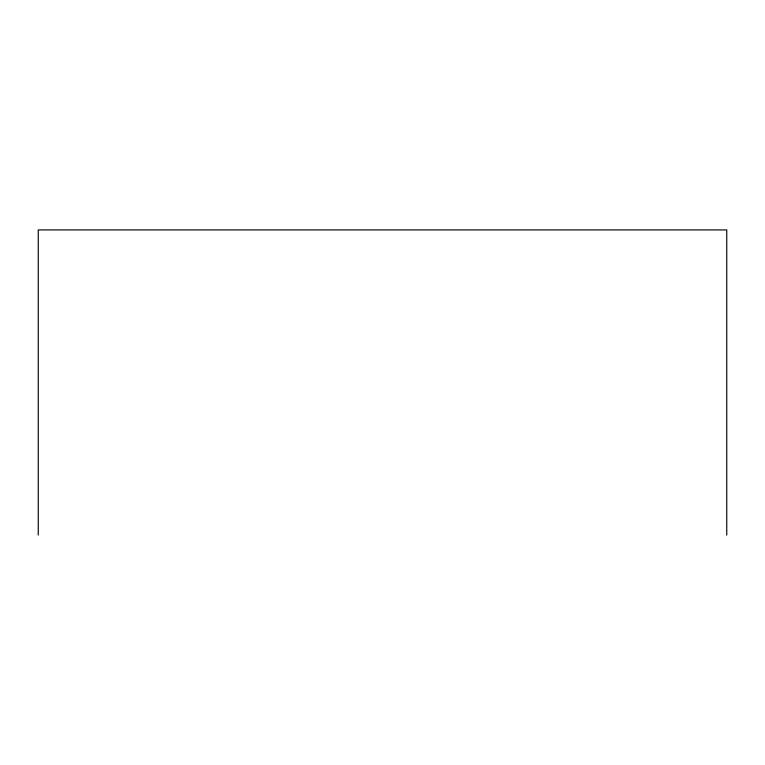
<?xml version="1.0" encoding="UTF-8"?>
<svg xmlns="http://www.w3.org/2000/svg" width="765" height="765" viewBox="0 0 765 765"><rect width="100%" height="100%" fill="white"/><g stroke="black" fill="none" stroke-linecap="round" stroke-linejoin="round"><path stroke-width="1.15" d="M726.75 535.079L726.75 229.921L38.25 229.921L38.25 535.079"/></g></svg>
